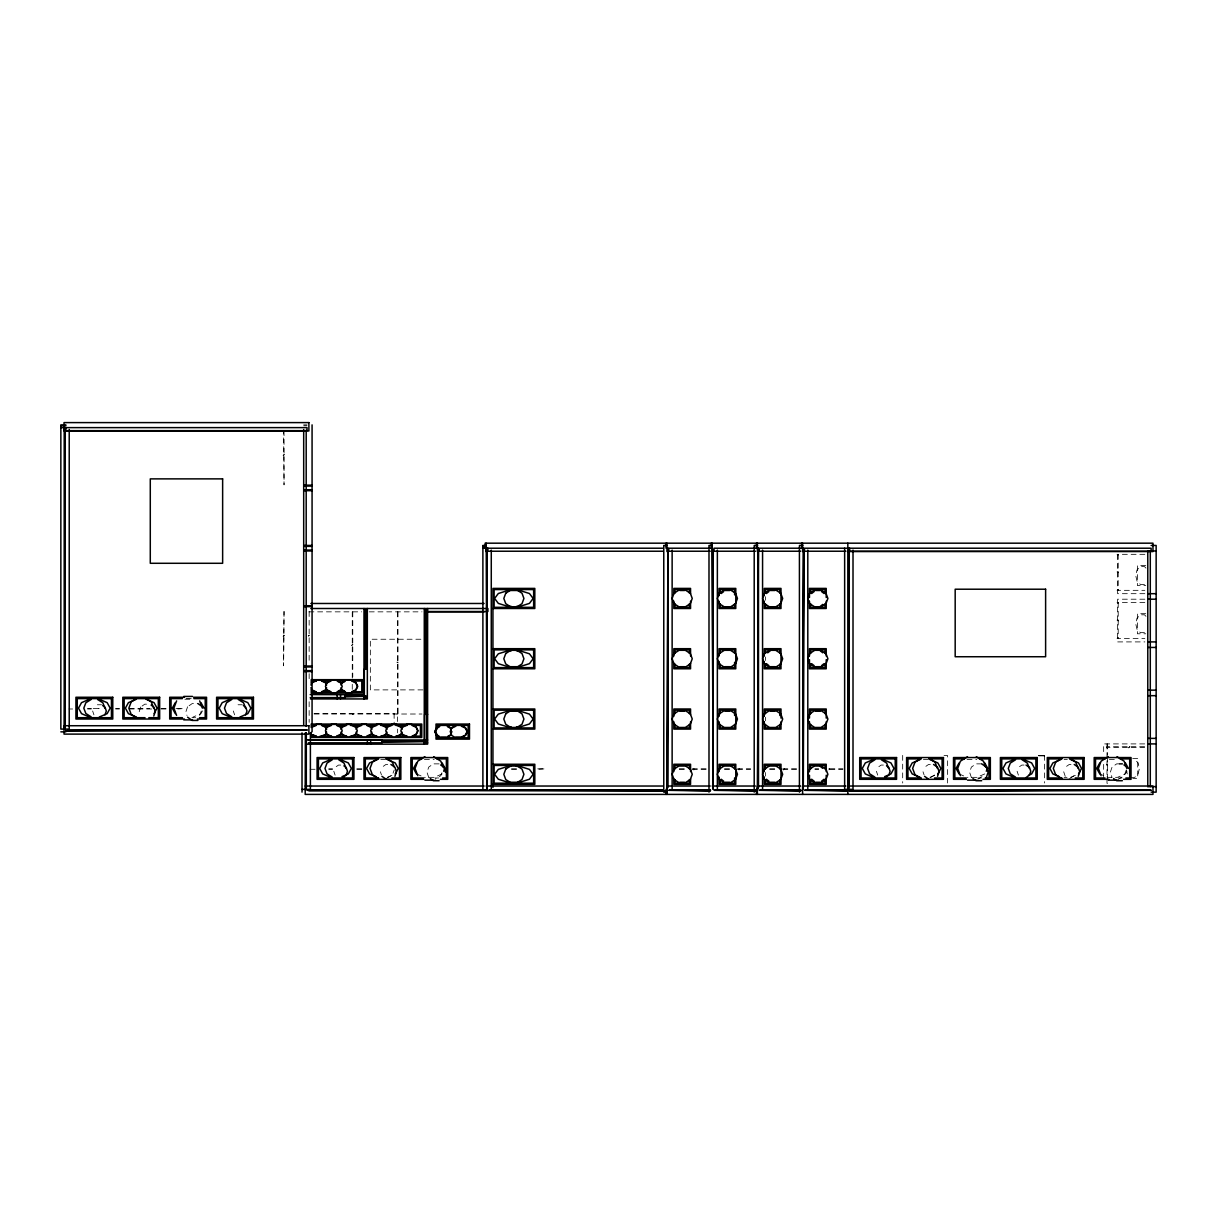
<?xml version="1.0" encoding="UTF-8"?>
<svg xmlns="http://www.w3.org/2000/svg" width="1217" height="1217" viewBox="0 0 1217 1217"><rect width="100%" height="100%" fill="white"/><g stroke="black" fill="none" stroke-linecap="round" stroke-linejoin="round"><path stroke-width="0.75" stroke-dasharray="5 3.75" d="M140.761 706.971L139.225 711.504L140.259 714.516M187.585 706.788L185.821 712.006L186.992 715.474M199.664 715.398L201.292 711.047M393.03 773.16L394.202 770.011M441.923 772.795L440.828 775.685L435.123 779.276M1126.318 769.889L1124.143 775.685L1117.008 780.158M202.463 710.895L200.957 713.649L193.031 717.056M1126.942 771.198L1125.421 773.936L1117.495 777.344L1107.713 777.344L1099.788 773.936M142.1 706.043L144.777 704.171L149.752 704.171M189.122 705.723L192.21 703.578L197.93 703.578M336.242 766.649L338.524 765.067L342.753 765.067M383.279 766.33L385.956 764.459L390.916 764.459M878.872 766.649L881.154 765.067L885.367 765.067M925.894 766.33L928.571 764.459L933.545 764.459M1019.557 766.649L1021.839 765.067L1026.053 765.067M1066.579 766.33L1069.256 764.459L1074.231 764.459M386.23 778.637L392.437 774.742M930.412 777.663L935.052 774.742M977.753 779.276L983.458 775.685M1069.545 778.637L1075.737 774.742M387.295 777.344L392.057 775.305M442.121 773.936L434.195 777.344L424.398 777.344M929.925 777.344L936.269 774.62M984.736 773.936L976.825 777.344L967.028 777.344M1075.356 775.305L1070.61 777.344L1064.084 777.344M303.687 424.855L307.034 424.855M303.687 425.783L307.034 425.783M1144.847 554.328L1117.039 554.328L1118.21 555.165M1145.76 565.464L1137.393 565.464L1137.393 585.56L1145.76 585.56M1118.21 571.899L1117.039 571.899L1118.21 572.751M1144.482 584.434L1140.344 584.434L1136.997 581.026L1135.72 575.504L1136.997 569.997L1140.344 566.59L1144.482 566.59L1147.844 569.997M1118.21 589.484L1117.039 590.336L1144.847 590.336M1144.847 593.683L1117.632 593.683L1117.632 552.822M1144.847 599.205L1117.632 599.205L1117.632 641.907L1144.847 641.907M1144.847 602.552L1117.039 602.552L1118.21 603.389M308.92 611.847L361.692 611.847M369.223 611.847L421.98 611.847M1145.76 613.687L1137.393 613.687L1137.393 633.783L1145.76 633.783M1118.21 620.138L1117.039 620.138L1118.21 620.974M1144.482 632.657L1140.344 632.657L1136.997 629.25L1135.72 623.743L1136.997 618.221L1140.344 614.813L1144.482 614.813L1147.844 618.221M308.297 635.426L309.392 635.426L308.297 636.232M1118.21 637.723L1117.039 638.56L1144.847 638.56M420.869 639.244L370.348 639.244L370.348 689.887L424.611 689.887M398.065 662.17L396.894 662.17L398.065 662.93M186.231 698.604L191.936 698.604M184.862 699.243L191.404 699.243M97.36 704.765L101.589 704.765M238.045 704.765L242.259 704.765M98.425 708.477L99.231 708.477M87.594 708.553L91.336 708.553M93.207 708.553L100.692 708.553M115.661 708.553L119.403 708.553M129.185 708.553L149.767 708.553M160.994 708.553L166.607 708.553M175.963 708.553L183.448 708.553L177.834 708.994M68.882 708.994L72.624 708.994M87.594 708.994L91.336 708.994M115.661 708.994L119.403 708.994M129.185 708.994L151.638 708.994M160.994 708.994L166.607 708.994M398.065 713.253L396.894 714.014M314.108 713.512L394.886 713.421L394.125 714.592M314.108 714.014L421.98 714.014M191.936 717.695L195.724 717.695M1144.695 743.906L1103.652 743.906L1103.652 755.057M1107.576 746.508L1106.405 747.253L1144.634 747.253M1144.634 746.812L1106.998 746.812L1107.744 746.675L1106.998 747.846M944.042 755.377L947.389 755.377L947.389 783.018M1038.557 755.377L1046.012 755.377M1038.831 755.438L1044.521 755.438M1038.831 755.879L1044.521 755.879M1044.521 756.548L1043.684 755.377M1132.708 758.389L1137.728 758.389L1137.728 778.484L1132.708 778.484M380.769 759.53L385.667 759.53M424.398 759.53L434.195 759.53M923.399 759.53L928.297 759.53M967.028 759.53L976.825 759.53M1064.084 759.53L1067.339 759.53M1109.341 759.53L1115.867 759.53M439.094 763.865L433.374 763.865L428.749 767.09L426.984 772.293L428.749 777.496M981.708 763.865L976.004 763.865L971.379 767.09L969.614 772.293L971.379 777.496M1119.534 763.865L1116.689 763.865L1112.064 767.09L1110.3 772.293L1112.064 777.496M1107.576 764.337L1106.405 764.337L1107.576 765.097M828.868 768.779L829.675 768.779L828.868 769.859M328.773 768.84L332.515 768.84M356.84 768.84L362.453 768.84M511.52 768.84L517.134 768.84M537.716 768.84L545.201 768.84L537.716 769.281M679.269 768.84L684.867 768.84M692.336 768.84L707.26 768.84M724.495 768.84L730.094 768.84M737.548 768.84L750.615 768.84M769.707 768.84L775.305 768.84M782.774 768.84L797.698 768.84M814.934 768.84L818.661 768.84M829.857 768.84L842.925 768.84M310.061 769.281L315.675 769.281M328.773 769.281L332.515 769.281M356.84 769.281L362.453 769.281M511.52 769.281L517.134 769.281M679.269 769.281L684.867 769.281M692.336 769.281L707.26 769.281M724.495 769.281L730.094 769.281M737.548 769.281L750.615 769.281M769.707 769.281L775.305 769.281M782.774 769.281L797.698 769.281M814.934 769.281L818.661 769.281M829.857 769.281L842.925 769.281M1130.639 777.359L1134.776 777.359L1138.123 773.951L1139.401 768.444L1138.123 762.922L1134.776 759.514M434.986 777.982L438.789 777.982M977.616 777.982L981.419 777.982M1118.301 777.982L1122.089 777.982M959.102 773.936L963.864 775.99M416.488 773.936L421.234 775.99M1063.704 771.791L1065.24 776.324M1017.108 771.289L1018.416 775.138M923.018 771.791L924.053 774.803M876.423 771.289L877.731 775.138M380.404 771.791L381.423 774.803M333.808 771.289L335.116 775.138M233.314 711.002L234.622 714.851M92.644 711.002L93.937 714.851M1126.425 770.285L1127.277 773.951M1118.21 554.328L1118.21 590.336M1118.21 602.552L1118.21 638.56M1107.424 743.906L1107.424 755.164M1107.424 757.035L1107.424 783.307M1106.998 743.906L1106.998 758.921M1106.998 760.792L1106.998 785.193M1103.652 764.367L1103.652 779.245M1044.521 755.377L1044.521 783.018M902.679 755.377L902.679 783.018M765.432 596.68L765.432 600.224M765.432 656.967L765.432 660.512M765.432 717.254L765.432 720.814M765.432 772.521L765.432 776.081M739.236 769.859L739.236 768.779L738.43 769.859M694.009 769.859L694.009 768.779L693.203 769.859M397.974 611.847L398.065 714.014M397.472 611.847L397.472 721.544M397.472 729.089L397.472 732.847M394.125 713.421L394.125 725.317M353.021 713.421L353.021 714.592L352.261 713.421M352.763 611.847L352.763 676.987M352.261 611.847L352.261 678.843M352.261 684.319L352.261 689.796M309.148 611.512L309.148 663.904M309.148 673.67L309.148 679.284M309.148 701.737L309.148 722.32M284.033 430.635L284.033 484.898L283.591 430.635M284.261 454.55L283.181 455.356L284.261 454.55M284.033 611.512L283.591 665.775L284.033 611.512M284.261 635.426L283.181 636.232L284.261 635.426M352.839 644.584L351.667 645.345L352.839 644.584M1129.528 746.675L1128.767 747.846L1129.528 746.675M784.448 768.779L783.642 769.859L784.448 768.779"/><path stroke-width="1.5" d="M104.997 714.851L106.305 711.002L104.997 707.153L102.715 705.556M153.768 716.022L155.304 711.504L153.768 706.971L151.091 705.099M245.682 714.851L246.99 711.002L245.682 707.153L243.4 705.556M394.932 776.324L396.468 771.791L394.932 767.258L390.916 764.459M937.562 776.324L939.098 771.791L937.562 767.258L933.545 764.459M986.333 777.496L988.098 772.293L986.333 767.09L981.708 763.865M1078.247 776.324L1079.783 771.791L1078.247 767.258L1074.231 764.459M176.602 700.901L173.879 708.142L176.602 715.398M310.928 685.065L311.993 682.433L316.177 679.999L321.349 679.999L325.532 682.433L326.612 685.065M326.612 687.696L325.532 690.313L321.349 692.747L316.177 692.747L311.993 690.313L310.928 687.696M341.064 685.065L342.129 682.433L346.328 679.999L351.5 679.999L355.683 682.433L357.281 686.373L355.683 690.313L351.5 692.747L346.328 692.747L342.129 690.313L341.064 687.696M326.612 732.071L325.532 734.703L321.349 737.137L316.177 737.137L311.993 734.703M341.064 729.439L342.129 726.823L346.328 724.389L351.5 724.389L355.683 726.823L357.281 730.763L355.683 734.703L351.5 737.137L346.328 737.137L342.129 734.703L341.064 732.071M356.14 729.439L357.205 726.823L361.403 724.389L366.576 724.389L370.759 726.823L371.824 729.439M371.824 732.071L370.759 734.703L366.576 737.137L361.403 737.137L357.205 734.703L356.14 732.071M386.9 732.071L385.835 734.703L381.651 737.137L376.464 737.137L372.28 734.703L370.683 730.763L372.28 726.823L376.464 724.389L381.651 724.389L385.835 726.823L386.9 729.439M401.975 732.071L400.91 734.703L396.712 737.137L391.539 737.137L387.356 734.703L385.759 730.763L387.356 726.823L391.539 724.389L396.712 724.389L400.91 726.823L401.975 729.439M451.903 731.6L450.305 735.54L446.122 737.974L440.95 737.974L436.766 735.54L435.169 731.6L436.766 727.66L440.95 725.226M154.057 713.649L157.084 708.142L154.057 702.65L146.131 699.243M175.309 702.65L172.297 708.142L175.309 713.649M395.221 773.936L398.248 768.444L395.221 762.937L387.295 759.53M416.488 762.937L413.461 768.444L416.488 773.936M443.627 771.198L445.148 768.444L442.121 762.937M937.851 773.936L940.878 768.444L937.851 762.937L929.925 759.53M959.102 762.937L956.075 768.444L959.102 773.936M986.257 771.198L987.763 768.444L984.736 762.937M1078.536 773.936L1081.563 768.444L1078.536 762.937L1070.61 759.53M1099.788 762.937L1096.76 768.444L1099.788 773.936M721.179 593.531L723.75 591.508M766.391 593.531L768.961 591.508M811.617 593.531L814.188 591.508M820.228 606.416L822.798 604.393M767.684 652.814L770.239 650.776M821.505 665.699L824.076 663.661M821.505 781.253L824.076 779.23M342.753 777.511L346.16 775.138L347.469 771.289L346.16 767.44L343.894 765.858M885.367 777.511L888.79 775.138L890.099 771.289L888.79 767.44L886.508 765.858M1026.053 777.511L1029.476 775.138L1030.784 771.289L1029.476 767.44L1026.053 765.067M91.092 699.486L85.829 702.787L83.806 708.142L85.829 713.497L91.092 716.813M137.415 697.95L131.208 701.844L128.85 708.142L131.208 714.455L137.415 718.349M231.778 699.486L226.499 702.787L224.491 708.142L226.499 713.497L231.778 716.813M332.256 759.773L326.993 763.089L324.985 768.444L326.993 773.799L332.256 777.1M378.578 758.252L372.387 762.146L370.014 768.444L372.387 774.742L378.578 778.637M424.9 756.715L417.766 761.188L415.043 768.444L417.766 775.685M874.886 759.773L869.623 763.089L867.599 768.444L869.623 773.799L874.886 777.1M921.208 758.252L915.001 762.146L912.644 768.444L915.001 774.742L921.208 778.637M967.515 756.715L960.396 761.188L957.673 768.444L960.396 775.685M1015.556 759.773L1010.293 763.089L1008.284 768.444L1010.293 773.799L1015.556 777.1M1061.878 758.252L1055.687 762.146L1053.313 768.444L1055.687 774.742L1061.878 778.637M1108.2 756.715L1101.081 761.188L1098.358 768.444L1101.081 775.685M311.993 726.823L316.177 724.389L321.349 724.389L325.532 726.823L326.612 729.439M456.025 725.226L451.826 727.66L450.229 731.6L451.826 735.54L456.025 737.974L461.197 737.974L465.381 735.54L466.978 731.6L465.381 727.66L461.197 725.226M311.582 683.026L316.024 680.957M326.658 683.026L331.1 680.957M321.501 691.788L325.943 689.72M341.734 683.026L344.685 681.657M338.067 691.104L341.019 689.72M351.652 691.788L356.094 689.72L357.783 686.373L356.094 683.026L351.652 680.957M311.582 727.416L316.024 725.347M326.658 727.416L331.1 725.347M321.501 736.179L324.467 734.794M341.734 727.416L346.16 725.347M336.577 736.179L341.019 734.11M356.809 727.416L361.236 725.347M351.652 736.179L356.094 734.11M371.87 727.416L376.312 725.347M366.728 736.179L369.679 734.794M386.945 727.416L391.387 725.347M381.803 736.179L386.23 734.11M402.021 727.416L406.463 725.347M396.879 736.179L401.306 734.11M411.939 736.179L416.381 734.11L418.085 730.763L416.381 727.416L411.939 725.347M439.307 726.868L436.355 728.253L434.652 731.6L436.355 734.946L439.307 736.315M451.431 728.253L455.858 726.184M447.765 736.315L450.716 734.946M89.45 699.243L81.524 702.65L78.496 708.142L81.524 713.649L89.45 717.056M136.35 699.243L128.424 702.65L125.397 708.142L128.424 713.649L136.35 717.056M99.246 717.056L107.157 713.649L110.184 708.142L107.157 702.65L99.246 699.243M230.135 699.243L222.209 702.65L219.182 708.142L222.209 713.649L230.135 717.056M239.916 717.056L247.842 713.649L250.869 708.142L247.842 702.65L239.916 699.243M330.613 759.53L322.688 762.937L319.675 768.444L322.688 773.936L330.613 777.344M377.513 759.53L369.588 762.937L366.56 768.444L369.588 773.936L375.931 776.659M341.992 776.659L348.336 773.936L351.363 768.444L348.336 762.937L340.41 759.53M873.243 759.53L865.317 762.937L862.29 768.444L865.317 773.936L873.243 777.344M920.143 759.53L912.218 762.937L909.19 768.444L912.218 773.936L920.143 777.344M884.622 776.659L890.95 773.936L893.978 768.444L890.95 762.937L883.04 759.53M1013.928 759.53L1006.003 762.937L1002.975 768.444L1006.003 773.936L1013.928 777.344M1060.813 759.53L1052.888 762.937L1049.875 768.444L1052.888 773.936L1059.231 776.659M1028.471 775.305L1031.636 773.936L1034.663 768.444L1031.636 762.937L1023.71 759.53M65.87 424.855L60.85 424.855L60.85 729.089L69.217 729.089L69.217 429.525M60.85 425.783L65.87 425.783M60.85 427.623L307.034 427.623L307.034 430.635L65.87 430.635L65.87 427.623M303.687 485.157L312.069 485.157M303.687 486.07L312.069 486.07M303.687 489.751L312.069 489.751M303.687 490.679L312.069 490.679M303.687 545.444L312.069 545.444M486.237 545.444L482.89 545.444L482.89 789.377M663.767 545.444L667.114 545.444M708.994 545.444L712.341 545.444M754.205 545.444L757.552 545.444M799.417 545.444L802.779 545.444M1151.13 545.444L1156.15 545.444L1156.15 792.145L1151.13 792.145M303.687 546.372L312.069 546.372M482.89 546.372L486.237 546.372M482.89 548.213L663.143 548.213M710.241 548.213L668.787 548.213L668.787 551.225L710.241 551.225M712.341 548.213L713.086 789.377L712.173 543.178M755.468 548.213L714.014 548.213L714.014 551.225L755.468 551.225M800.68 548.213L759.225 548.213L759.225 551.225L800.68 551.225M487.18 549.886L487.18 787.703M758.495 549.886L758.495 787.703M303.687 550.054L312.069 550.054M303.687 550.966L312.069 550.966M1147.783 550.966L1156.15 550.966M663.143 551.225L487.911 551.225L487.911 548.213M845.906 551.225L804.452 551.225L804.452 548.213L1151.13 548.213L1151.13 551.225L849.664 551.225L849.664 548.213M847.823 551.56L1152.971 551.56L1152.971 543.178L485.157 543.178L485.157 548.213M679.816 590.488L684.578 590.488M725.028 590.488L729.789 590.488M770.239 590.488L775.001 590.488M815.466 590.488L820.228 590.488M1147.783 593.683L1156.15 593.683M1147.783 599.205L1156.15 599.205M310.852 603.48L484.107 603.48M303.687 605.731L312.069 605.731M511.323 606.416L507.93 606.416L498.301 603.373L494.619 598.445L498.301 593.531L507.93 590.488L519.826 590.488L529.456 593.531L533.137 598.445L529.456 603.373L519.826 606.416L516.419 606.416M303.687 606.659L312.069 606.659M310.807 608.5L487.911 608.5L487.911 611.512L425.737 611.512M492.946 608.5L534.811 608.5L534.811 588.404L492.946 588.404L492.946 787.46M425.722 611.847L484.107 611.847M1147.783 641.907L1156.15 641.907M1147.783 647.444L1156.15 647.444M492.946 648.691L534.811 648.691L534.811 668.787L492.946 668.787M511.323 650.776L507.93 650.776L498.301 653.818L494.619 658.747L498.301 663.661L507.93 666.703L519.826 666.703L529.456 663.661L533.137 658.747L529.456 653.818L519.826 650.776L516.419 650.776M303.687 666.034L312.069 666.034M679.816 666.703L684.578 666.703M725.028 666.703L729.789 666.703M770.239 666.703L775.001 666.703M815.466 666.703L820.228 666.703M303.687 666.946L312.069 666.946M367.336 669.122L364.324 669.122L364.324 697.6L367.336 697.6M303.687 670.628L312.069 670.628M303.687 671.556L312.069 671.556M312.571 681.018L316.359 681.018M322.033 681.018L329.609 681.018M337.185 681.018L344.761 681.018M352.337 681.018L361.799 681.018L361.799 691.743L352.337 691.743M1147.783 690.145L1156.15 690.145M312.571 691.743L316.359 691.743M322.033 691.743L329.609 691.743M337.185 691.743L344.761 691.743M310.229 694.588L363.564 694.755M1147.783 695.668L1156.15 695.668M345.232 695.926L365.998 696.018L345.232 696.763M183.721 696.428L192.529 696.428M345.232 696.428L365.998 696.428M184.452 697.265L169.711 697.265L169.711 719.034L184.452 719.034M193.655 697.265L206.555 697.265L206.555 719.034L197.337 719.034M310.229 697.6L345.232 697.6L345.232 694.588M182.444 698.604L171.049 698.604L171.049 717.695L182.444 717.695M193.822 698.604L205.217 698.604L205.217 717.695L199.527 717.695M310.396 698.938L367.336 698.938L367.336 608.5M492.946 708.994L534.811 708.994L534.811 729.089L492.946 729.089M679.816 711.078L684.578 711.078M725.028 711.078L729.789 711.078M770.239 711.078L775.001 711.078M815.466 711.078L820.228 711.078M427.623 714.349L424.611 714.349L424.611 742.811L427.623 742.811M145.036 717.695L124.149 717.695L124.149 698.604L158.316 698.604L158.316 717.695L148.824 717.695M183.721 719.871L192.529 719.871M197.93 720.434L192.21 720.434L187.585 717.209M312.571 725.393L316.359 725.393M322.033 725.393L331.496 725.393M337.17 725.393L346.632 725.393M350.405 725.393L361.768 725.393M367.443 725.393L376.905 725.393M380.693 725.393L392.041 725.393M395.829 725.393L407.178 725.393M412.852 725.393L420.428 725.393L420.428 736.118L412.852 736.118M511.323 727.005L507.93 727.005L498.301 723.963L494.619 719.034L498.301 714.12L507.93 711.078L519.826 711.078L529.456 714.12L533.137 719.034L529.456 723.963L519.826 727.005L516.419 727.005M60.85 731.843L65.87 731.843M312.571 736.118L316.359 736.118M320.132 736.118L331.496 736.118M337.17 736.118L346.632 736.118M350.405 736.118L361.768 736.118M367.443 736.118L376.905 736.118M380.693 736.118L392.041 736.118M395.829 736.118L407.178 736.118M440.797 737.015L446.274 737.015M455.858 737.015L461.349 737.015L465.792 734.946L467.48 731.6L465.792 728.253L461.349 726.184M1147.783 738.384L1156.15 738.384M308.388 739.799L382.077 739.799L382.077 742.811L308.388 742.811M307.034 739.966L427.623 739.966M426.285 741.138L382.077 741.138L426.285 741.244L382.077 741.974M382.077 741.64L426.285 741.64M1147.783 743.906L1156.15 743.906M307.034 744.15L427.623 744.15L427.623 608.5M378.609 758.891L365.328 758.891L365.328 777.982L378.609 777.982M386.2 758.891L399.495 758.891L399.495 777.982L391.889 777.982M421.706 758.891L412.213 758.891L412.213 777.982L423.607 777.982M436.888 758.891L446.38 758.891L446.38 777.982L442.592 777.982M921.239 758.891L907.943 758.891L907.943 777.982L921.239 777.982M928.83 758.891L942.11 758.891L942.11 777.982L934.519 777.982M964.336 758.891L954.843 758.891L954.843 777.982L966.237 777.982M979.518 758.891L989.01 758.891L989.01 777.982L985.207 777.982M1061.924 758.891L1048.628 758.891L1048.628 777.982L1061.924 777.982M1069.515 758.891L1082.795 758.891L1082.795 777.982L1075.204 777.982M1105.021 758.891L1095.528 758.891L1095.528 777.982L1105.021 777.982M1120.203 758.891L1129.695 758.891L1129.695 777.982L1125.892 777.982M1119.534 763.865L1122.393 763.865M492.946 764.261L534.811 764.261L534.811 784.356L492.946 784.356M511.323 766.345L507.93 766.345L498.301 769.387L494.619 774.301L498.301 779.23L507.93 782.272L519.826 782.272L529.456 779.23L533.137 774.301L529.456 769.387L519.826 766.345L516.419 766.345M423.775 779.321L410.874 779.321L410.874 757.552L447.719 757.552L447.719 779.321L440.356 779.321M966.404 779.321L953.504 779.321L953.504 757.552L990.349 757.552L990.349 779.321L982.986 779.321M1108.915 779.321L1094.189 779.321L1094.189 757.552L1131.034 757.552L1131.034 779.321L1123.656 779.321M424.9 780.158L433.708 780.158M967.515 780.158L976.323 780.158M1108.2 780.158L1117.008 780.158M439.094 780.721L433.374 780.721L430.301 778.576M981.708 780.721L976.004 780.721L972.915 778.576M1122.393 780.721L1116.689 780.721L1113.601 778.576M679.816 782.272L684.578 782.272M725.028 782.272L729.789 782.272M770.239 782.272L775.001 782.272M815.466 782.272L820.228 782.272M305.193 786.03L484.107 786.03M486.07 786.03L663.113 786.03M710.211 786.03L666.946 786.03L666.946 794.397M712.173 786.03L755.422 786.03M800.649 786.03L757.385 786.03L757.385 794.397M845.861 786.03L802.611 786.03L802.611 794.397M847.823 786.03L1152.971 786.03L1152.971 794.397L305.193 794.397L305.361 732.847M1147.783 786.608L1156.15 786.608M302.014 789.377L310.396 789.377L310.396 732.847M663.341 790.107L489.584 790.107L663.341 790.548M710.515 790.107L670.461 790.107L710.515 790.548M755.742 790.107L715.687 790.107L755.742 790.548M800.953 790.107L760.899 790.107L800.953 790.548M847.99 790.107L806.126 790.107L847.99 790.548M663.143 790.289L307.034 790.289L663.143 791.05M710.241 790.289L668.787 790.289L710.241 791.05M755.468 790.289L714.014 790.289L755.468 791.05M800.68 790.289L759.225 790.289L800.68 791.05M847.777 790.289L804.452 790.289L847.777 791.05M663.767 791.217L667.114 791.217M667.114 792.145L663.767 792.145L663.767 546.372M447.765 726.868L450.716 728.253M338.067 681.657L341.019 683.026M341.734 689.72L344.685 691.104M321.501 680.957L325.943 683.026M326.658 689.72L331.1 691.788M396.879 725.347L401.306 727.416M311.582 689.72L316.024 691.788M402.021 734.11L406.463 736.179M381.803 725.347L386.23 727.416M388.421 734.794L391.387 736.179M366.728 725.347L371.17 727.416M371.87 734.11L376.312 736.179M351.652 725.347L356.094 727.416M358.285 734.794L361.236 736.179M336.577 725.347L341.019 727.416M341.734 734.11L346.16 736.179M321.501 725.347L325.943 727.416M326.658 734.11L331.1 736.179M313.058 734.794L316.024 736.179M446.122 725.226L450.305 727.66L451.37 730.276M1117.008 756.715L1124.143 761.188L1126.851 768.444M1069.545 758.252L1075.737 762.146L1078.11 768.444M1022.067 759.773L1027.346 763.089L1029.354 768.444M976.323 756.715L983.458 761.188L985.633 766.999M928.86 758.252L935.052 762.146L937.425 768.444M881.397 759.773L886.661 763.089L888.669 768.444M433.708 756.715L440.828 761.188L443.003 766.999M386.23 758.252L392.437 762.146L394.202 766.862M338.767 759.773L344.031 763.089L346.054 768.444M238.289 699.486L243.552 702.787L245.56 708.142M145.066 697.95L151.258 701.844L153.631 708.142M97.603 699.486L102.867 702.787L104.875 708.142M1123.93 764.945L1127.018 767.09M924.555 776.324L928.571 779.123M440.63 764.945L443.718 767.09L445.483 772.293M381.925 776.324L385.956 779.123M197.93 703.578L202.539 706.788M821.505 591.508L824.076 593.531M820.228 650.776L822.798 652.814M811.617 663.661L814.188 665.699M766.391 663.661L768.961 665.699M820.228 766.345L822.798 768.368M811.617 779.23L814.188 781.253M766.391 779.23L768.961 781.253M721.179 779.23L723.75 781.253M1125.421 762.937L1128.448 768.444M200.957 702.65L203.969 708.142M199.664 700.901L202.387 708.142M1150.293 550.951L1150.293 786.638M1147.783 551.012L1147.783 786.578M853.011 550.114L853.011 789.377L844.644 789.377L844.644 548.213M848.751 548.213L848.751 789.377M847.823 543.178L847.823 794.397M826.221 597.532L826.221 588.404L809.472 588.404L809.472 597.532M826.221 601.198L826.221 608.5L809.472 608.5L809.472 601.198M826.221 656.009L826.221 648.691L809.472 648.691L809.472 656.009M826.221 659.66L826.221 668.787L809.472 668.787L809.472 659.66M826.221 718.121L826.221 708.994L809.472 708.994L809.472 718.121M826.221 721.772L826.221 729.089L809.472 729.089L809.472 721.772M826.221 771.563L826.221 764.261L809.472 764.261L809.472 771.563M826.221 775.214L826.221 784.356L809.472 784.356L809.472 775.214M825.05 593.12L825.05 589.576L810.644 589.576L810.644 593.12M825.05 603.784L825.05 607.329L810.644 607.329L810.644 603.784M825.05 653.423L825.05 649.863L810.644 649.863L810.644 653.423M825.05 664.071L825.05 667.616L810.644 667.616L810.644 664.071M825.05 713.71L825.05 710.165L810.644 710.165L810.644 713.71M825.05 724.358L825.05 727.918L810.644 727.918L810.644 724.358M825.05 768.977L825.05 765.432L810.644 765.432L810.644 768.977M825.05 779.625L825.05 783.185L810.644 783.185L810.644 779.625M807.799 550.114L807.799 789.377M802.611 543.178L802.611 551.56M801.684 543.178L801.684 548.213M799.417 546.372L799.417 792.145M780.995 718.121L780.995 708.994L764.261 708.994L764.261 716.296M780.995 721.772L780.995 729.089L764.261 729.089L764.261 721.772M779.823 593.12L779.823 589.576L765.432 589.576L765.432 593.12M779.823 603.784L779.823 607.329L765.432 607.329L765.432 603.784M779.823 653.423L779.823 649.863L765.432 649.863L765.432 653.423M779.823 664.071L779.823 667.616L765.432 667.616L765.432 664.071M779.823 715.49L779.823 710.165L765.432 710.165L765.432 713.71M779.823 724.358L779.823 727.918L765.432 727.918L765.432 724.358M779.823 768.977L779.823 765.432L765.432 765.432L765.432 768.977M779.823 779.625L779.823 783.185L765.432 783.185L765.432 779.625M764.261 595.706L764.261 588.404L780.995 588.404L780.995 608.5L764.261 608.5L764.261 601.198M764.261 656.009L764.261 648.691L780.995 648.691L780.995 668.787L764.261 668.787L764.261 661.485M764.261 771.563L764.261 764.261L780.995 764.261L780.995 784.356L764.261 784.356L764.261 777.039M762.572 550.114L762.572 789.377M757.385 543.178L757.385 551.56M756.472 543.178L756.472 548.213M756.472 789.377L756.472 794.397M754.205 546.372L754.205 792.145M734.612 594.9L734.612 589.576L720.205 589.576L720.205 593.12M734.612 603.784L734.612 607.329L720.205 607.329L720.205 603.784M734.612 653.423L734.612 649.863L720.205 649.863L720.205 653.423M734.612 662.291L734.612 667.616L720.205 667.616L720.205 664.071M734.612 715.49L734.612 710.165L720.205 710.165L720.205 713.71M734.612 724.358L734.612 727.918L720.205 727.918L720.205 724.358M734.612 768.977L734.612 765.432L720.205 765.432L720.205 768.977M734.612 777.846L734.612 783.185L720.205 783.185L720.205 779.625M719.034 595.706L719.034 588.404L735.783 588.404L735.783 608.5L719.034 608.5L719.034 601.198M719.034 656.009L719.034 648.691L735.783 648.691L735.783 668.787L719.034 668.787L719.034 661.485M719.034 716.296L719.034 708.994L735.783 708.994L735.783 729.089L719.034 729.089L719.034 721.772M719.034 771.563L719.034 764.261L735.783 764.261L735.783 784.356L719.034 784.356L719.034 777.039M717.361 550.114L717.361 789.377M711.245 543.178L711.245 548.213M708.994 546.372L708.994 792.145M690.556 593.881L690.556 588.404L673.822 588.404L673.822 593.881M690.556 601.198L690.556 608.5L673.822 608.5L673.822 601.198M690.556 656.009L690.556 648.691L673.822 648.691L673.822 656.009M690.556 663.311L690.556 668.787L673.822 668.787L673.822 663.311M690.556 714.47L690.556 708.994L673.822 708.994L673.822 716.296M690.556 721.772L690.556 729.089L673.822 729.089L673.822 721.772M690.556 771.563L690.556 764.261L673.822 764.261L673.822 771.563M690.556 778.865L690.556 784.356L673.822 784.356L673.822 778.865M689.385 593.12L689.385 589.576L674.994 589.576L674.994 593.12M689.385 603.784L689.385 607.329L674.994 607.329L674.994 603.784M689.385 653.423L689.385 649.863L674.994 649.863L674.994 653.423M689.385 664.071L689.385 667.616L674.994 667.616L674.994 664.071M689.385 713.71L689.385 710.165L674.994 710.165L674.994 713.71M689.385 724.358L689.385 727.918L674.994 727.918L674.994 724.358M689.385 768.977L689.385 765.432L674.994 765.432L674.994 768.977M689.385 779.625L689.385 783.185L674.994 783.185L674.994 779.625M672.134 550.114L672.134 789.377M666.946 543.178L666.946 551.56M666.034 543.178L666.034 548.213M666.034 789.377L666.034 794.397M491.272 550.114L491.272 789.377M486.998 548.213L486.998 789.377L486.237 548.213M486.07 543.178L486.07 551.56M437.344 728.937L437.344 725.393L468.149 725.393L468.149 737.791L437.344 737.791L437.344 734.247M426.619 611.847L426.619 740.803M426.117 609.839L426.117 714.349M426.011 609.839L426.011 714.349M425.615 609.839L425.615 714.349M425.281 609.839L425.281 714.349M424.277 608.5L424.277 744.15M370.683 741.366L370.683 744.15M367.336 741.366L367.336 744.15M365.83 609.839L365.83 669.122M365.724 609.839L365.724 669.122M365.328 609.839L365.328 669.122M364.994 609.839L364.994 669.122M363.989 608.5L363.989 698.938M340.532 694.755L340.532 698.938M337.185 694.755L337.185 698.938M312.069 424.855L312.069 731.843M311.233 683.026L311.233 679.679L363.153 679.679L363.153 693.082L311.233 693.082L311.233 689.72M311.233 727.416L311.233 724.054L421.767 724.054L421.767 737.456L311.233 737.456L311.233 732.436M306.197 430.362L306.197 726.351M306.304 732.938L306.304 787.703L305.863 732.938M306.121 732.847L306.121 789.377M305.361 729.82L67.543 729.82M303.687 429.54L303.687 725.286M302.014 732.847L302.014 792.145M64.957 427.623L64.957 729.089M64.197 427.623L64.197 729.089M505.74 593.227L503.823 598.445L505.74 603.662L510.775 606.887L516.982 606.887L522.002 603.662L523.918 598.445L522.002 593.227L516.982 590.017L510.775 590.017L505.74 593.227M505.74 653.529L503.823 658.747L505.74 663.965L510.775 667.19L516.982 667.19L522.002 663.965L523.918 658.747L522.002 653.529L516.982 650.304L510.775 650.304L505.74 653.529M505.74 713.816L503.823 719.034L505.74 724.252L510.775 727.477L516.982 727.477L522.002 724.252L523.918 719.034L522.002 713.816L516.982 710.591L510.775 710.591L505.74 713.816M505.74 769.083L503.823 774.301L505.74 779.519L510.775 782.744L516.982 782.744L522.002 779.519L523.918 774.301L522.002 769.083L516.982 765.858L510.775 765.858L505.74 769.083M674.066 593.227L672.134 598.445L674.066 603.662L679.086 606.887L685.293 606.887L690.313 603.662L692.245 598.445L690.313 593.227L685.293 590.017L679.086 590.017L674.066 593.227M674.066 653.529L672.134 658.747L674.066 663.965L679.086 667.19L685.293 667.19L690.313 663.965L692.245 658.747L690.313 653.529L685.293 650.304L679.086 650.304L674.066 653.529M674.066 713.816L672.134 719.034L674.066 724.252L679.086 727.477L685.293 727.477L690.313 724.252L692.245 719.034L690.313 713.816L685.293 710.591L679.086 710.591L674.066 713.816M719.277 593.227L717.361 598.445L719.277 603.662L724.298 606.887L730.519 606.887L735.54 603.662L737.456 598.445L735.54 593.227L730.519 590.017L724.298 590.017L719.277 593.227M674.066 769.083L672.134 774.301L674.066 779.519L679.086 782.744L685.293 782.744L690.313 779.519L692.245 774.301L690.313 769.083L685.293 765.858L679.086 765.858L674.066 769.083M719.277 653.529L717.361 658.747L719.277 663.965L724.298 667.19L730.519 667.19L735.54 663.965L737.456 658.747L735.54 653.529L730.519 650.304L724.298 650.304L719.277 653.529M719.277 713.816L717.361 719.034L719.277 724.252L724.298 727.477L730.519 727.477L735.54 724.252L737.456 719.034L735.54 713.816L730.519 710.591L724.298 710.591L719.277 713.816M764.504 593.227L762.572 598.445L764.504 603.662L769.524 606.887L775.731 606.887L780.751 603.662L782.683 598.445L780.751 593.227L775.731 590.017L769.524 590.017L764.504 593.227M719.277 769.083L717.361 774.301L719.277 779.519L724.298 782.744L730.519 782.744L735.54 779.519L737.456 774.301L735.54 769.083L730.519 765.858L724.298 765.858L719.277 769.083M764.504 653.529L762.572 658.747L764.504 663.965L769.524 667.19L775.731 667.19L780.751 663.965L782.683 658.747L780.751 653.529L775.731 650.304L769.524 650.304L764.504 653.529M764.504 713.816L762.572 719.034L764.504 724.252L769.524 727.477L775.731 727.477L780.751 724.252L782.683 719.034L780.751 713.816L775.731 710.591L769.524 710.591L764.504 713.816M809.716 593.227L807.799 598.445L809.716 603.662L814.736 606.887L820.958 606.887L825.978 603.662L827.895 598.445L825.978 593.227L820.958 590.017L814.736 590.017L809.716 593.227M764.504 769.083L762.572 774.301L764.504 779.519L769.524 782.744L775.731 782.744L780.751 779.519L782.683 774.301L780.751 769.083L775.731 765.858L769.524 765.858L764.504 769.083M809.716 653.529L807.799 658.747L809.716 663.965L814.736 667.19L820.958 667.19L825.978 663.965L827.895 658.747L825.978 653.529L820.958 650.304L814.736 650.304L809.716 653.529M809.716 713.816L807.799 719.034L809.716 724.252L814.736 727.477L820.958 727.477L825.978 724.252L827.895 719.034L825.978 713.816L820.958 710.591L814.736 710.591L809.716 713.816M809.716 769.083L807.799 774.301L809.716 779.519L814.736 782.744L820.958 782.744L825.978 779.519L827.895 774.301L825.978 769.083L820.958 765.858L814.736 765.858L809.716 769.083M327.069 682.433L325.456 686.373L327.069 690.313L331.252 692.747L336.424 692.747L340.608 690.313L342.205 686.373L340.608 682.433L336.424 679.999L331.252 679.999L327.069 682.433M327.069 726.823L325.456 730.763L327.069 734.703L331.252 737.137L336.424 737.137L340.608 734.703L342.205 730.763L340.608 726.823L336.424 724.389L331.252 724.389L327.069 726.823M402.431 726.823L400.834 730.763L402.431 734.703L406.615 737.137L411.787 737.137L415.971 734.703L417.583 730.763L415.971 726.823L411.787 724.389L406.615 724.389L402.431 726.823M308.89 422.603L64.029 422.603L64.029 430.97L308.89 430.97L308.89 422.603M65.14 429.297L64.699 727.416L65.14 429.297M222.635 478.874L150.284 478.874L150.284 563.288L222.635 563.288L222.635 478.874M667.874 548.213L667.114 789.377L667.874 548.213M758.313 548.213L757.552 789.377L758.313 548.213M803.524 548.213L802.779 789.377L803.524 548.213M668.057 549.886L667.616 787.703L668.057 549.886M713.268 549.886L712.843 787.703L713.268 549.886M803.707 549.886L803.281 787.703L803.707 549.886M848.934 549.886L848.492 787.703L848.934 549.886M1045.616 589.211L955.178 589.211L955.178 656.739L1045.616 656.739L1045.616 589.211M533.639 589.576L494.117 589.576L494.117 607.329L533.639 607.329L533.639 589.576M533.639 649.863L494.117 649.863L494.117 667.616L533.639 667.616L533.639 649.863M112.77 697.265L75.926 697.265L75.926 719.034L112.77 719.034L112.77 697.265M159.655 697.265L122.811 697.265L122.811 719.034L159.655 719.034L159.655 697.265M253.455 697.265L216.611 697.265L216.611 719.034L253.455 719.034L253.455 697.265M111.432 698.604L77.264 698.604L77.264 717.695L111.432 717.695L111.432 698.604M252.102 698.604L217.949 698.604L217.949 717.695L252.102 717.695L252.102 698.604M533.639 710.165L494.117 710.165L494.117 727.918L533.639 727.918L533.639 710.165M469.488 724.054L436.005 724.054L436.005 739.13L469.488 739.13L469.488 724.054M308.89 725.728L64.029 725.728L64.029 734.11L308.89 734.11L308.89 725.728M307.034 730.002L65.87 730.763L307.034 730.002M353.934 757.552L317.089 757.552L317.089 779.321L353.934 779.321L353.934 757.552M400.834 757.552L363.989 757.552L363.989 779.321L400.834 779.321L400.834 757.552M896.564 757.552L859.719 757.552L859.719 779.321L896.564 779.321L896.564 757.552M943.449 757.552L906.604 757.552L906.604 779.321L943.449 779.321L943.449 757.552M1037.234 757.552L1000.389 757.552L1000.389 779.321L1037.234 779.321L1037.234 757.552M1084.134 757.552L1047.289 757.552L1047.289 779.321L1084.134 779.321L1084.134 757.552M352.595 758.891L318.428 758.891L318.428 777.982L352.595 777.982L352.595 758.891M895.225 758.891L861.058 758.891L861.058 777.982L895.225 777.982L895.225 758.891M1035.895 758.891L1001.743 758.891L1001.743 777.982L1035.895 777.982L1035.895 758.891M533.639 765.432L494.117 765.432L494.117 783.185L533.639 783.185L533.639 765.432M486.237 790.107L308.722 790.548L486.237 790.107M1149.457 790.107L851.337 790.548L1149.457 790.107M1151.13 790.289L849.664 791.05L1151.13 790.289"/></g></svg>
